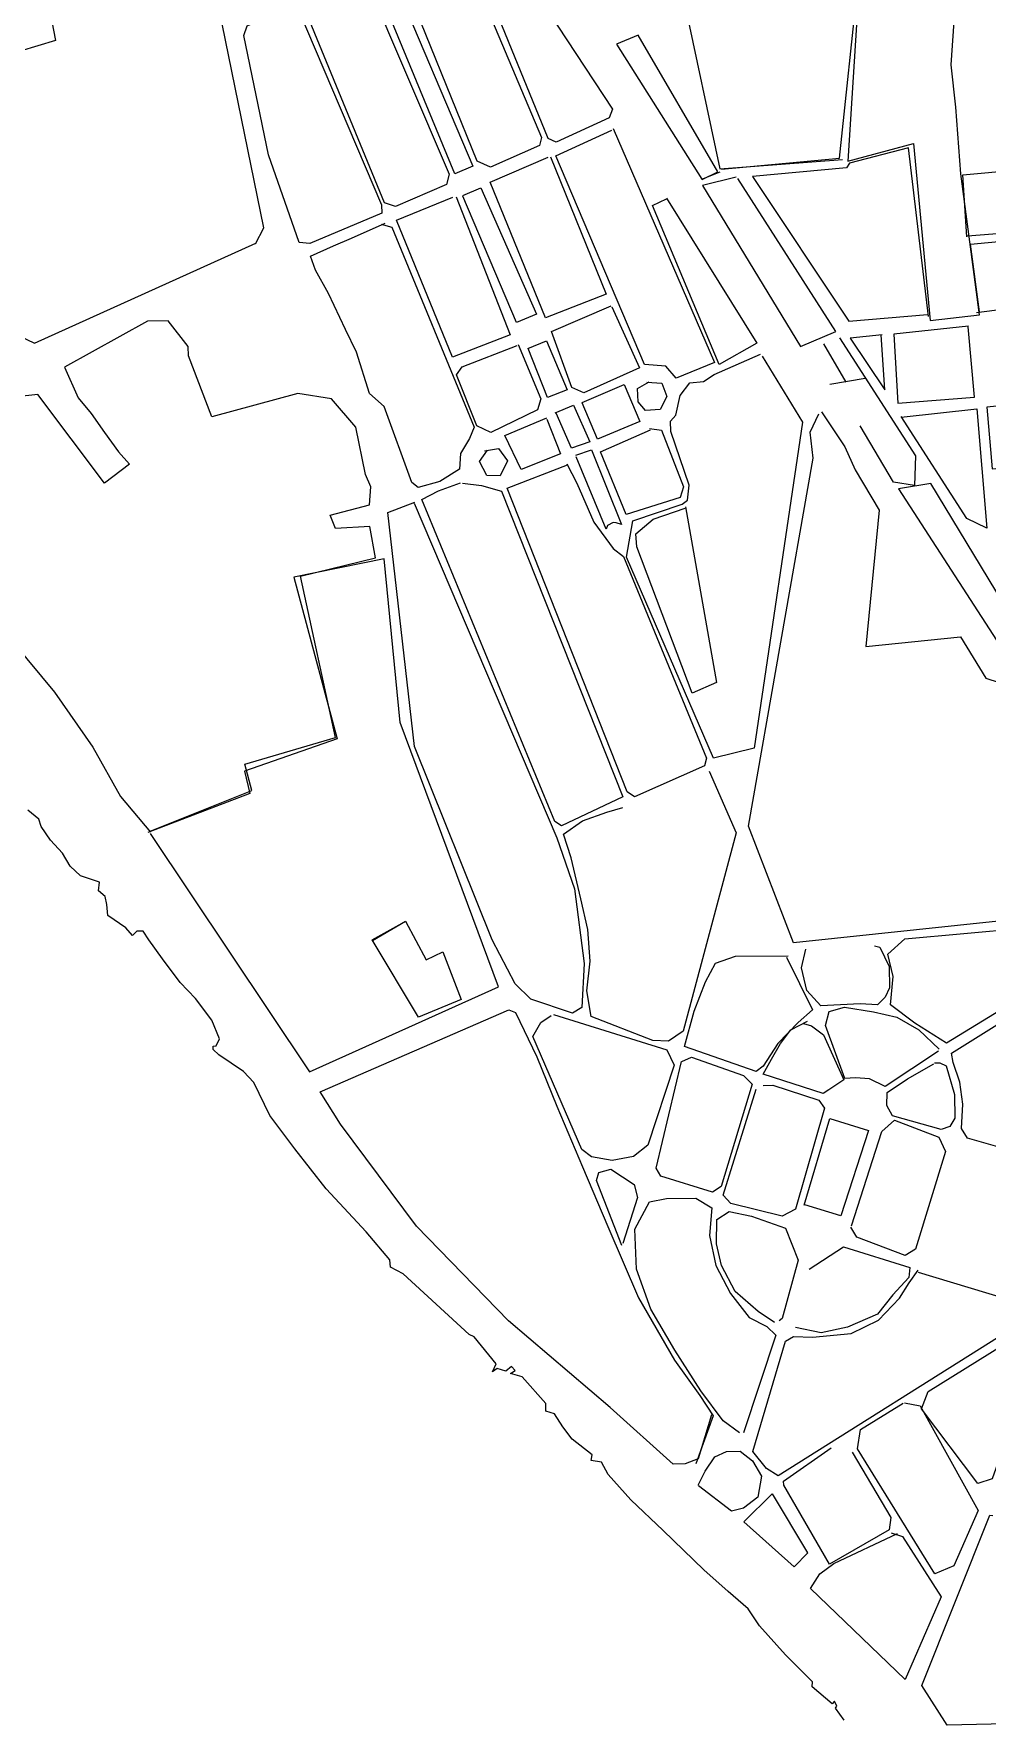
# Model space of a CAD drawing. Extents: x 636897 to 643904, y 804876 to 807482.
# Drawn here: x 638534 to 639478, y 804912 to 806585 of the extents above; entities that cross this region are included whole.
import ezdxf

# ---------------------------------------------------------------- set-up
doc = ezdxf.new("R2010")
doc.units = 0
doc.layers.get('0').update_dxf_attribs({"linetype": 'CONTINUOUS'})

msp = doc.modelspace()

# ---------------------------------------------------------------- linework, layer by layer
at = {"color": 3}
for points in [[(638753.65, 806377.48), (638761.93, 806393.28), (638663.88, 806873.19), (638649.64, 806881.73), (638295.41, 806683.62), (638292.45, 806677.31), (638291.07, 806670.6), (638355.23, 806573.62), (638505.53, 806598.41), (638510.85, 806607.9), (638511.29, 806625.5), (638545.14, 806633.71), (638555.68, 806578.77), (638521, 806568.08), (638511.92, 806592.34), (638507.01, 806592.66), (638372.37, 806564.71), (638366.91, 806560.79), (638361.38, 806550.63), (638370.59, 806538.84), (638519.78, 806286.43), (638535.1, 806279.25), (638754.08, 806378.16)], [(638870.77, 806636.74), (638888.63, 806643.43), (638968.96, 806454.25), (638950.89, 806446.89), (638872.79, 806636.12)], [(638959.02, 806425.28), (638976.86, 806432.86), (639031.94, 806308.05), (639011.89, 806299.74), (638959.04, 806424.61)], [(638649.48, 805796.2), (638750.18, 805836.41), (638743.28, 805862.5), (638832.77, 805888.84), (638798.39, 806048.47), (638872.5, 806066.63), (638867.03, 806097.88), (638832.79, 806095.89), (638827.78, 806109.12), (638866.7, 806119.24), (638867.8, 806137.08), (638862.59, 806149.19), (638852.93, 806195.92), (638829.05, 806224.25), (638795.74, 806229.4), (638710.4, 806206.28), (638687.48, 806266.69), (638687.02, 806276.03), (638667.45, 806301.13), (638646.75, 806300.82), (638564.65, 806255.52), (638578.35, 806225.15), (638591.22, 806209.45), (638604.16, 806190.86), (638618.01, 806171.63), (638629.01, 806159.44), (638604.34, 806140.55), (638538.41, 806228.36), (638517.32, 806226.03)], [(639023.24, 806273.76), (639041.75, 806281.36), (639062.13, 806233.13), (639042.75, 806225.28), (639023.46, 806273.99)], [(639077.15, 806220.6), (639118.55, 806238.14), (639134.18, 806201.81), (639092.11, 806184.25), (639077.16, 806220.16)], [(639140.98, 806240.5), (639155.92, 806239.55), (639160.93, 806226.54), (639154.36, 806213.68), (639139.69, 806212.64), (639132.35, 806221.13), (639131.79, 806234.25), (639143.19, 806241)], [(639050.48, 806210.12), (639068.54, 806217.71), (639084.61, 806181.61), (639066.51, 806175.36), (639051.38, 806209.92)], [(639041.95, 806204.11), (639055.53, 806169.51), (639016.52, 806154.04), (639000.52, 806187.69), (639042.15, 806205.23)], [(638980.43, 806172.48), (638994.17, 806174.84), (639003.17, 806162.6), (638995.98, 806147.94), (638982.61, 806148.27), (638975.35, 806162.11), (638983.31, 806173.22)], [(639070.7, 806168.34), (639086.15, 806173.64), (639116.1, 806099.6), (639110.72, 806101.25), (639107.81, 806101.84), (639102.1, 806098.8), (639100.63, 806095.2), (639071.19, 806166.8)], [(638514.46, 805982.18), (638554.89, 805933.8), (638592.8, 805879.34), (638620.1, 805830.62), (638649.72, 805795.31)], [(638869.54, 805688.09), (638902.22, 805707.18), (638922.79, 805668.97), (638939.28, 805676.97), (638957.2, 805629.56), (638915.12, 805612.23), (638869.3, 805688.75), (638901.79, 805706.72)], [(639296.59, 805426.12), (639321.99, 805512.03), (639360.37, 805500.11), (639333.15, 805415.7), (639297.25, 805426.58)], [(639265.2, 805140.35), (639237.18, 805112.91), (639286.86, 805068.33), (639300.31, 805082.03), (639265.42, 805140.35)]]:
    msp.add_lwpolyline(points, dxfattribs=at)
at = {"color": 1}
for points in [[(638984.13, 806691.49), (638989.29, 806689.83), (639107.17, 806510.62), (639103.83, 806502.07), (639051.2, 806478.03), (639043.54, 806481.62), (638964.74, 806674.07), (638965.16, 806683.88), (638982.8, 806691.01)], [(638949.25, 806679.03), (638954.88, 806676.72), (639036.83, 806482.57), (639034.8, 806474.94), (638986.34, 806453.45), (638973.28, 806459.14), (638897.03, 806647.64), (638900.34, 806657.75), (638950.38, 806678.16)], [(639351.55, 806641.26), (639340.09, 806459.26), (639404.9, 806476.7), (639421.54, 806301.64), (639470.17, 806307.09), (639451.75, 806446.7), (639446.75, 806512.71), (639442.35, 806554.69), (639445.94, 806607.11), (639451.86, 806655.14), (639352.21, 806641.72)], [(638855.56, 806640.8), (638863.89, 806637.23), (638945.31, 806446.4), (638942.67, 806436.31), (638892.45, 806414.34), (638881.44, 806418.07), (638802.67, 806609.63), (638803.58, 806617.44), (638855.36, 806639.69)], [(639214.92, 806451.22), (639331.77, 806462.39), (639350.47, 806639.9), (639178.01, 806617.31), (639213.34, 806451.85), (639334.7, 806460.91)], [(638789.2, 806613.74), (638796.69, 806608.14), (638878.37, 806416.21), (638878.8, 806407.98), (638807.62, 806377.9), (638796.91, 806378.74), (638766.66, 806465.51), (638742.07, 806583.6), (638745.39, 806593.26), (638789.66, 806613.08)], [(639195.79, 806441.16), (639211.19, 806448.9), (639132.31, 806583.87), (639110.93, 806575.09), (639195.34, 806441.6), (639213.64, 806448.74)], [(639107.66, 806491.48), (639208.15, 806259.93), (639170, 806244.71), (639159.68, 806256.48), (639138.71, 806258.18), (639051.09, 806464.66), (639106.36, 806489.89)], [(639419.88, 806305.61), (639399.88, 806472.34), (639341.47, 806457.29), (639338.69, 806452.77), (639245.61, 806443.97), (639340.95, 806300.95), (639418.72, 806307.58)], [(639045.55, 806463.63), (639100.65, 806327.82), (639040.88, 806304.27), (638985.83, 806438.52), (639043.33, 806463.35)], [(639457.76, 806384.5), (639453.78, 806445.64), (639558.2, 806455.39), (639562.87, 806393.38), (639458.42, 806384.96)], [(639229.37, 806443.34), (639196.17, 806435.16), (639293.25, 806275.93), (639328.06, 806290.83), (639230.95, 806442.27)], [(638952.34, 806424.09), (639005.89, 806287.57), (638948.76, 806265.42), (638893.23, 806400.99), (638949, 806423.78)], [(639160.62, 806422.66), (639249.76, 806279.24), (639212.65, 806258.04), (639146.55, 806415.4), (639160.63, 806421.99)], [(638878.19, 806396.83), (638888.51, 806393.97), (638970.11, 806196.02), (638965.49, 806184.99), (638956.51, 806170.07), (638955.57, 806154.45), (638936.28, 806142.38), (638914.6, 806136.27), (638908.46, 806141.24), (638880.95, 806216.49), (638866.59, 806229.49), (638853.54, 806270.14), (638842.95, 806292.82), (638826.02, 806328.25), (638813.19, 806351.31), (638808.16, 806365.22), (638830.84, 806375.59), (638848.92, 806382.95), (638882.17, 806397.82)], [(639470.32, 806310.22), (639461.51, 806377.02), (639563.04, 806386.7), (639569.1, 806322.49), (639467.22, 806309.25)], [(639106.53, 806315.28), (639133.89, 806254.72), (639078.61, 806230.16), (639066.9, 806235.21), (639046.79, 806290.83), (639105.84, 806316.15)], [(639331.78, 806284.47), (639406.87, 806167.66), (639405.82, 806138.46), (639385.26, 806141.51), (639352.01, 806197.24)], [(639373.8, 806287.53), (639342.26, 806284.06), (639376.72, 806233.04), (639372.91, 806287.28)], [(639459.54, 806296.14), (639385.36, 806288.04), (639389.53, 806219.78), (639465.31, 806225.91), (639459.11, 806295.24)], [(639013.71, 806277.75), (639036, 806224.19), (639032.71, 806213.19), (638986.72, 806190.87), (638972.75, 806197.42), (638952.77, 806247.7), (638958.14, 806255.85), (639012.62, 806276.83)], [(639255.21, 806266.24), (639295.16, 806201.1), (639247.39, 805878.51), (639207.11, 805868.36), (639120.8, 806067.3), (639127.24, 806103.32), (639176.05, 806119.92), (639181.29, 806123.84), (639182.92, 806138.58), (639164.88, 806191.8), (639164.4, 806202.03), (639169.59, 806207.96), (639174, 806227.44), (639183.49, 806239.93), (639197.04, 806241.39), (639207.77, 806248.34), (639253.37, 806268.42)], [(639338.46, 806240.54), (639316.35, 806278.51)], [(639357.07, 806244.35), (639322.03, 806238.35)], [(639577.77, 806225.84), (639477.36, 806215.97), (639482.9, 806154.87), (639582.88, 806164.06)], [(639314.06, 806211.15), (639336.98, 806176.54), (639347.13, 806153.86), (639371.08, 806113.92), (639357.77, 805979.06), (639451.52, 805988.55), (639476.39, 805947.53), (639489.63, 805943.41), (639513.11, 805904.58), (639584.4, 805726.87), (639570.21, 805715.82), (639286.33, 805685.72), (639241.55, 805801.07), (639305.63, 806165.5), (639302.54, 806191.04), (639311.21, 806209.3)], [(639392.77, 806205.83), (639467.61, 806214.17), (639477.48, 806096.17), (639457.86, 806105.7), (639392.76, 806206.5)], [(639143.65, 806194.61), (639155.49, 806193.12), (639177.17, 806137.1), (639173.87, 806126.55), (639120.62, 806109.61), (639095.23, 806171.78), (639144.57, 806193.52)], [(639061.9, 806159.8), (639071.73, 806140.68), (639088.74, 806102.13), (639107.88, 806076.11), (639117.88, 806068.12), (639199.98, 805868.4), (639198.17, 805860.78), (639128.78, 805830.3), (639121.53, 805835.24), (639002.81, 806135.82), (639062.37, 806158.7)], [(638958.6, 806140.5), (638977.36, 806138.3), (638997.32, 806132.79), (639117.2, 805830.23), (639056.68, 805801.54), (639049.89, 805805.82), (638918.46, 806124.56), (638934.72, 806133.21), (638956.58, 806140.89)], [(639529.12, 805963.85), (639422.26, 806140.21), (639390.1, 806134.95), (639509.63, 805950.67), (639529.81, 805963.2)], [(638910.76, 806120.8), (639051.85, 805789.83), (639069.39, 805739.05), (639079.04, 805665.35), (639076.8, 805621.86), (639067.36, 805616.28), (639026.25, 805630.16), (639010.73, 805645.14), (638988.03, 805688.67), (638911.04, 805880.05), (638884.72, 806111.46), (638911.4, 806121.93)], [(639179.23, 806117.33), (639210.12, 805943.27), (639185.88, 805932.86), (639131.01, 806077.58), (639130.24, 806090.48), (639147.46, 806105.17), (639178.82, 806115.76)], [(638649.51, 805793.94), (638807.12, 805558.27), (638994.32, 805642.28), (638897.08, 805903.75), (638881.19, 806065.71), (638791.67, 806047.64), (638834.45, 805887.69), (638742.83, 805855.76), (638748.29, 805833.63), (638647.25, 805795)], [(639202.76, 805855.55), (639229.46, 805794.76), (639176.95, 805598.33), (639162.49, 805588.61), (639146.89, 805589.11), (639085.93, 805612.74), (639081.51, 805638.24), (639084.99, 805667.73), (639082.65, 805698.85), (639075.64, 805729.41), (639066.16, 805769.93), (639058.44, 805793.34), (639077.49, 805806.51), (639101.54, 805815.14), (639117.25, 805819.54)], [(639582.03, 805706.09), (639593.21, 805695.68), (639593.56, 805681.66), (639437.6, 805586.64), (639406.15, 805606.33), (639382.31, 805624.44), (639384.94, 805652.57), (639379.48, 805674.7), (639396.48, 805689.61), (639571.58, 805705.61), (639577.17, 805704.63)], [(639366.36, 805682.84), (639371.51, 805681.41), (639380.9, 805662.49), (639381.21, 805641.34), (639376.77, 805632.1), (639369.17, 805624.33), (639352.22, 805625.24), (639313.29, 805623.37), (639299.54, 805638.61), (639294.07, 805661.19), (639298.29, 805679.56)], [(639279.11, 805671.73), (639304.92, 805619.59), (639290.76, 805606.99), (639270.57, 805586.21), (639256.22, 805563.58), (639249.22, 805558.5), (639178.44, 805583.22), (639188.03, 805618.21), (639199.1, 805647.22), (639209.11, 805665.51), (639228.75, 805672.69), (639280.86, 805672.89)], [(639599.16, 805671.78), (639609.38, 805672.71), (639617.64, 805654.21), (639516.82, 805483.29), (639509.16, 805477.97), (639458.46, 805492.5), (639452.43, 805501.93), (639453.83, 805526.02), (639450.83, 805547.77), (639444.1, 805567.42), (639442.53, 805576.74), (639594.49, 805671.44), (639601.33, 805673.84)], [(639205, 805218.85), (639191.85, 805175.09), (639178.83, 805170.3), (639167.25, 805170.01), (639104.82, 805225.9), (639004.21, 805311.78), (638913.21, 805405.26), (638837.83, 805506.26), (638817.65, 805538.27), (639004.47, 805619.59), (639011, 805616.86), (639032.15, 805573.07), (639052.09, 805524.13), (639077.44, 805463.97), (639102.53, 805404.91), (639132.81, 805334.63), (639168.45, 805272.72), (639193.38, 805237.93), (639206.59, 805217.55), (639189.52, 805170.35)], [(639048.69, 805614.69), (639160.93, 805579.88), (639168.22, 805564.7), (639141.93, 805485.42), (639127.95, 805474.37), (639106.67, 805470.49), (639086.31, 805473.99), (639076.78, 805481.32), (639028.07, 805593.24), (639036.19, 805606.81), (639046.26, 805613.74)], [(639429.79, 805578.64), (639376.77, 805543.68), (639361.44, 805551.08), (639347.6, 805552.29), (639337.15, 805551.36), (639318.01, 805604.11), (639321.45, 805617.78), (639336.71, 805621.95), (639365.34, 805617.33), (639388.41, 805612.12), (639410.32, 805599.76), (639430.4, 805580.66)], [(639296.13, 805606.01), (639303.99, 805603.53), (639315.79, 805594.7), (639335.85, 805550.22), (639321.17, 805540.27), (639315.48, 805536.56), (639256.19, 805555.78), (639264.5, 805570.69), (639273.25, 805586.06), (639283.6, 805599.68), (639300.08, 805608.34)], [(639175.69, 805568.45), (639185.17, 805572.48), (639236.85, 805554.4), (639245.31, 805545.93), (639214.68, 805444.49), (639206.13, 805439.15), (639154.95, 805454.79), (639150.29, 805462.91), (639175.25, 805568.44)], [(639425.63, 805566.96), (639430.97, 805567.09), (639437.28, 805563.91), (639445.57, 805535.61), (639445.94, 805512.23), (639441.02, 805504.09), (639432.41, 805501.2), (639384.19, 805514.46), (639378.58, 805524.79), (639378.92, 805537.72), (639398.85, 805551.14), (639425.2, 805566.06)], [(639256.25, 805544.65), (639265.6, 805544.88), (639311.41, 805530.22), (639316.95, 805522.12), (639288.3, 805422.07), (639274.88, 805415.27), (639224.23, 805427.8), (639216.67, 805436.07), (639249.22, 805540.91)], [(639343.72, 805405.65), (639373.66, 805499.05), (639386.3, 805510.29), (639429.93, 805493.57), (639436.75, 805479.26), (639406.89, 805382.74), (639396.58, 805376.24), (639348.91, 805394.42), (639343.09, 805404.29)], [(639116.37, 805386.33), (639091.13, 805450.73), (639093.61, 805458.58), (639105.33, 805461.77), (639128.43, 805446.54), (639131.87, 805433.71), (639117.21, 805388.13)], [(639232.85, 805200.84), (639216.74, 805212.69), (639194.38, 805242.41), (639168.64, 805282.74), (639145.13, 805323.13), (639130.77, 805362.86), (639129.1, 805402.46), (639143.79, 805429.34), (639160.4, 805432.87), (639189.58, 805432.94), (639205.41, 805423.54), (639203.2, 805396.31), (639209.29, 805366.62), (639223.8, 805338.7), (639242.22, 805315.11), (639259.81, 805306.2), (639268.72, 805297.52), (639236.63, 805200.94)], [(639267.51, 805310.18), (639251.2, 805320.91), (639228.43, 805340.6), (639215.08, 805366.54), (639210.09, 805388.02), (639210.38, 805411.86), (639222.42, 805419.96), (639244.59, 805415.4), (639278.3, 805403.55), (639290.68, 805371.79), (639274.99, 805313.93), (639271.93, 805311.63)], [(639301.82, 805362.72), (639335.56, 805384.95), (639401.33, 805364.56), (639400.46, 805354.74), (639384.42, 805337.41), (639369.31, 805318.32), (639339.79, 805305.32), (639313.43, 805299.76), (639288.13, 805305.13)], [(639409.47, 805359.86), (639493.63, 805334.37), (639493.11, 805319.66), (639497.36, 805309.96), (639499.57, 805302), (639271.11, 805158.38), (639259.58, 805165.43), (639245.78, 805182.46), (639278.22, 805291.74), (639286.13, 805296.17), (639304.85, 805295.53), (639343.29, 805299.17), (639370.35, 805312.33), (639391.19, 805334.01), (639400.82, 805349.4), (639409.42, 805361.87)], [(639502.86, 805295.18), (639514.42, 805287.01), (639527.07, 805280.2), (639482.77, 805155.47), (639468.63, 805150.88), (639412.88, 805224.53), (639419.35, 805241.85), (639504.87, 805295.01)], [(639396.02, 805230.57), (639411.46, 805227.62), (639468.87, 805123.94), (639444.86, 805069.21), (639426.12, 805061.39), (639349.51, 805185.07), (639352.59, 805204.08), (639394.7, 805230.09)], [(639191.83, 805149.25), (639198.84, 805162.79), (639208.28, 805177.06), (639219.73, 805182.25), (639233.53, 805182.6), (639245.57, 805173.32), (639254.64, 805157.96), (639250.94, 805137.15), (639236.73, 805126.33), (639224.78, 805123.35), (639192.29, 805148.59)], [(639344.25, 805181.6), (639382.4, 805117.08), (639380.93, 805104.8), (639321.87, 805071.01), (639276.47, 805148.93), (639276.37, 805153.16), (639323.43, 805185.98)], [(639488.1, 805120.86), (639506.05, 805115.75), (639566.89, 805016.83), (639576.05, 805024.86), (639611.54, 805012.61), (639603.99, 804994.38), (639557.37, 804961.58), (639583.5, 804914.8), (639438.36, 804911.58), (639413.32, 804950.82), (639480.34, 805119.55), (639483.46, 805119.18)], [(639382.78, 805101.95), (639394.01, 805098.44), (639432.27, 805038.6), (639396.69, 804956.64), (639303.11, 805046.71), (639312.31, 805061.42), (639326.09, 805071.56), (639389.26, 805101.22)]]:
    msp.add_lwpolyline(points, dxfattribs=at)
at = {"color": 4}
msp.add_lwpolyline([(639336.18, 804916.42), (639327.85, 804928.46), (639328.92, 804930.49), (639326.79, 804935.33), (639324.4, 804932.82), (639304.61, 804949.45), (639305.15, 804954.36), (639278.19, 804981.28), (639252.52, 805009.78), (639241.4, 805026.64), (639221.37, 805043.71), (639197.44, 805065.36), (639157.04, 805104.17), (639125.31, 805134.53), (639102.63, 805159.54), (639096.08, 805171.84), (639085.8, 805173.36), (639086.77, 805178.95), (639067.22, 805194.7), (639057.78, 805206.93), (639049.66, 805219.63), (639041.13, 805222.3), (639041.16, 805229.87), (639017.54, 805256.43), (639006.11, 805259.47), (639010.71, 805262.49), (639007.05, 805266.4), (639001.6, 805261.81), (638993.07, 805264.7), (638988.26, 805261.24), (638992.06, 805269.13), (638970.23, 805295.73), (638965.27, 805298.27), (638899.83, 805358.26), (638887.42, 805364.84), (638886.78, 805372.17), (638863.15, 805399.62), (638823.75, 805442.46), (638792.68, 805481.96), (638774.71, 805505.54), (638767.79, 805514.94), (638752.26, 805547.49), (638741.96, 805558.58), (638717.49, 805575.09), (638711.8, 805580.07), (638711.94, 805583.41), (638714.82, 805583.93), (638717.98, 805590.91), (638710.61, 805609.2), (638694.25, 805630.6), (638679.15, 805646.46), (638661.63, 805669.83), (638648.23, 805688.86), (638642.67, 805697.17), (638636.44, 805697.24), (638631.87, 805692.89), (638625.44, 805700.74), (638607.76, 805712.75), (638606.59, 805723.85), (638605.05, 805731.6), (638598.23, 805737.22), (638599.34, 805745.93), (638580.71, 805751.91), (638570.22, 805761.66), (638562.77, 805774.38), (638550.86, 805787.21), (638541.61, 805800.77), (638539.19, 805808.06), (638528.28, 805816.9)], dxfattribs=at)

doc.saveas('drawing.dxf')
